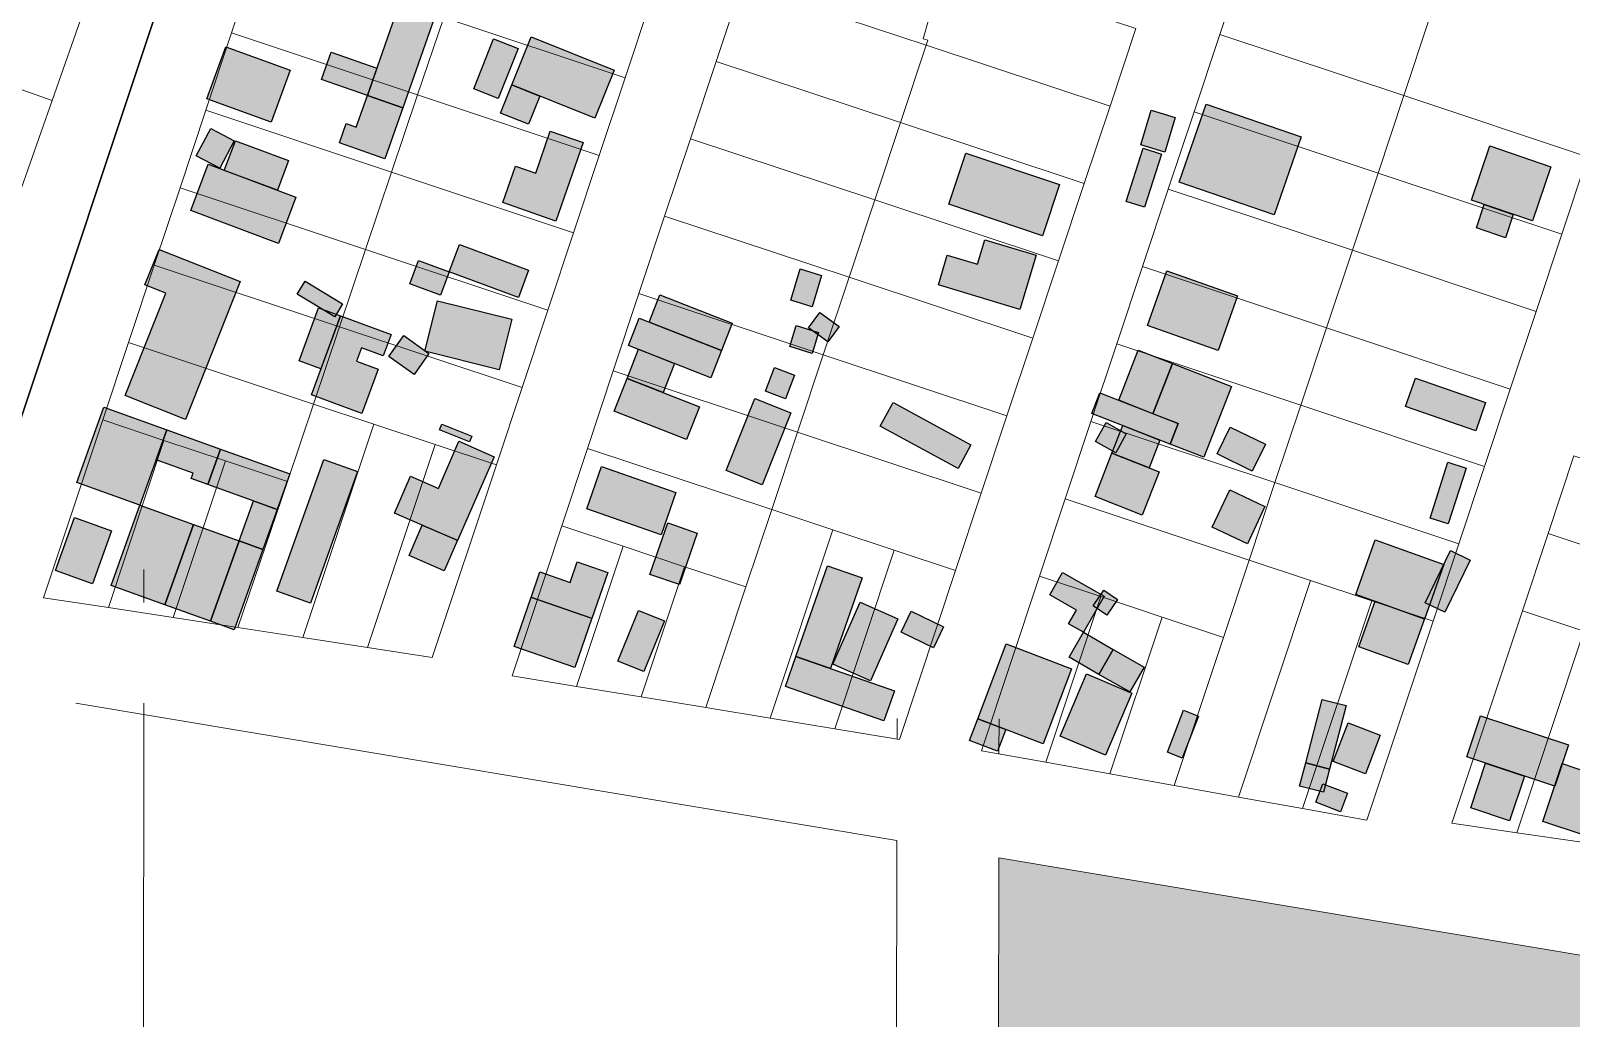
# Model space of a CAD drawing. Header units: millimetres. Extents: x -71 to 10084, y -63 to 6230.
# Drawn here: x 6231.6 to 6458.2, y 3308.1 to 3453.3 of the extents above; entities that cross this region are included whole.
import ezdxf

# ---------------------------------------------------------------- set-up
doc = ezdxf.new("R2010")
doc.units = ezdxf.units.MM
doc.layers.add('0 Límite subáreas', color=1, linetype='Continuous')
doc.layers.add('Edificaciones Pilar', color=50, linetype='Continuous')
for name, color, linetype, lineweight, true_color in [('00.PROPUESTAS EDIFICACION', 251, 'Continuous', 5, 0x575757), ('01. Manzanas Esc. Urbana', 254, 'Continuous', 5, 0xcccccc), ('01. Parcelas Esc. Urbana', 8, 'Continuous', 5, 0x808080), ('COTAS', 154, 'Continuous', 5, 0x004f9e)]:
    doc.layers.add(name, color=color, linetype=linetype, lineweight=lineweight, true_color=true_color)

msp = doc.modelspace()

# ---------------------------------------------------------------- hatches: boundary and pattern name
at = {"layer": 'COTAS', "linetype": 'Continuous', "true_color": 0xfecc66, "transparency": 33554472}
h = msp.add_hatch(color=31, dxfattribs=at)
h.dxf.hatch_style = 1
h.paths.add_polyline_path([(6440.25, 3320.57), (6374, 3331.67), (6373.9, 3256.61), (6438.69, 3251.5)])
at = {"layer": 'COTAS', "linetype": 'Continuous', "true_color": 0xf26722, "transparency": 33554472}
h = msp.add_hatch(color=30, dxfattribs=at)
h.dxf.hatch_style = 1
h.paths.add_polyline_path([(6547.88, 3242.87), (6573.21, 3298.29), (6440.25, 3320.57), (6438.69, 3251.5)])
at = {"layer": 'Edificaciones Pilar', "transparency": 33554559}
for points in [[(6291.56, 3456.92), (6286.32, 3441.97), (6281.12, 3443.79), (6286.36, 3458.74), (6291.56, 3456.92)], [(6266.98, 3439.88), (6257.52, 3443.31), (6260.29, 3450.94), (6269.76, 3447.51), (6266.98, 3439.88)], [(6300.37, 3443.37), (6296.79, 3444.79), (6299.69, 3452.14), (6303.28, 3450.72), (6300.37, 3443.37)], [(6314.56, 3440.46), (6302.35, 3445.37), (6305.19, 3452.44), (6317.4, 3447.53), (6314.56, 3440.46)], [(6281.12, 3443.79), (6274.37, 3446.16), (6275.78, 3450.18), (6282.53, 3447.81), (6281.12, 3443.79)], [(6304.8, 3439.57), (6300.69, 3441.22), (6302.35, 3445.37), (6306.47, 3443.71), (6304.8, 3439.57)], [(6283.69, 3434.5), (6277, 3436.85), (6277.99, 3439.68), (6279.49, 3439.15), (6281.12, 3443.79), (6286.32, 3441.97), (6283.69, 3434.5)], [(6414.5, 3426.24), (6400.55, 3431.06), (6404.51, 3442.52), (6418.46, 3437.7), (6414.5, 3426.24)], [(6398.4, 3435.48), (6394.89, 3436.53), (6396.42, 3441.64), (6399.93, 3440.59), (6398.4, 3435.48)], [(6259.4, 3433.09), (6255.94, 3434.92), (6258.07, 3438.97), (6261.54, 3437.14), (6259.4, 3433.09)], [(6308.85, 3425.32), (6301.04, 3428.04), (6302.92, 3433.43), (6305.88, 3432.4), (6308.02, 3438.56), (6312.87, 3436.87), (6308.85, 3425.32)], [(6267.89, 3429.87), (6260.07, 3432.79), (6261.7, 3437.15), (6269.52, 3434.23), (6267.89, 3429.87)], [(6380.42, 3423.18), (6366.63, 3427.8), (6369.15, 3435.31), (6382.94, 3430.69), (6380.42, 3423.18)], [(6397.91, 3435.19), (6395.42, 3427.36), (6392.74, 3428.21), (6395.24, 3436.05), (6397.91, 3435.19)], [(6452.5, 3425.35), (6443.51, 3428.4), (6446.22, 3436.38), (6455.21, 3433.32), (6452.5, 3425.35)], [(6255.16, 3426.87), (6257.71, 3433.68), (6270.61, 3428.85), (6268.07, 3422.04), (6255.16, 3426.87)], [(6448.52, 3422.88), (6444.25, 3424.33), (6445.41, 3427.76), (6449.68, 3426.3), (6448.52, 3422.88)], [(6303.33, 3414.09), (6293.15, 3417.85), (6294.65, 3421.89), (6304.82, 3418.12), (6303.33, 3414.09)], [(6377.1, 3412.34), (6365.11, 3415.94), (6366.42, 3420.3), (6370.84, 3418.98), (6371.93, 3422.58), (6379.49, 3420.31), (6377.1, 3412.34)], [(6254.37, 3396.16), (6245.51, 3399.68), (6251.49, 3414.73), (6248.41, 3415.96), (6250.47, 3421.16), (6262.41, 3416.42), (6254.37, 3396.16)], [(6291.88, 3414.41), (6287.36, 3416.09), (6288.63, 3419.53), (6293.15, 3417.85), (6291.88, 3414.41)], [(6346.54, 3412.73), (6343.39, 3413.67), (6344.76, 3418.28), (6347.91, 3417.34), (6346.54, 3412.73)], [(6406.26, 3406.28), (6395.85, 3409.96), (6398.7, 3418.02), (6409.1, 3414.34), (6406.26, 3406.28)], [(6276.34, 3411.26), (6270.81, 3414.59), (6271.95, 3416.48), (6277.48, 3413.16), (6276.34, 3411.26)], [(6274.29, 3403.59), (6271.07, 3404.79), (6273.95, 3412.57), (6277.17, 3411.38), (6274.29, 3403.59)], [(6300.49, 3403.45), (6289.59, 3406.19), (6291.45, 3413.61), (6302.35, 3410.88), (6300.49, 3403.45)], [(6333.21, 3406.28), (6322.55, 3410.46), (6324.13, 3414.48), (6334.78, 3410.3), (6333.21, 3406.28)], [(6280.31, 3397.04), (6272.88, 3399.79), (6277.17, 3411.38), (6284.6, 3408.63), (6283.44, 3405.51), (6280.24, 3406.69), (6279.51, 3404.71), (6282.71, 3403.53), (6280.31, 3397.04)], [(6319.54, 3407.03), (6321.11, 3411.03), (6333.21, 3406.28), (6331.64, 3402.29), (6319.54, 3407.03)], [(6348.86, 3407.55), (6346.03, 3409.61), (6347.68, 3411.88), (6350.51, 3409.82), (6348.86, 3407.55)], [(6287.99, 3402.77), (6284.27, 3405.4), (6286.46, 3408.48), (6290.17, 3405.85), (6287.99, 3402.77)], [(6346.55, 3405.87), (6343.26, 3406.87), (6344.2, 3409.96), (6347.49, 3408.96), (6346.55, 3405.87)], [(6324.64, 3400.1), (6319.31, 3402.19), (6320.98, 3406.47), (6326.32, 3404.37), (6324.64, 3400.1)], [(6396.67, 3396.99), (6391.63, 3398.97), (6394.52, 3406.34), (6399.56, 3404.37), (6396.67, 3396.99)], [(6342.63, 3399.18), (6339.68, 3400.31), (6341.02, 3403.81), (6343.97, 3402.68), (6342.63, 3399.18)], [(6408.23, 3400.97), (6404.16, 3390.58), (6399.19, 3392.53), (6400.37, 3395.54), (6396.67, 3396.99), (6399.56, 3404.37), (6408.23, 3400.97)], [(6328.08, 3393.21), (6317.42, 3397.39), (6319.31, 3402.19), (6329.96, 3398.01), (6328.08, 3393.21)], [(6444.15, 3394.45), (6433.83, 3398.04), (6435.29, 3402.23), (6445.61, 3398.64), (6444.15, 3394.45)], [(6339.2, 3386.55), (6333.9, 3388.64), (6338.09, 3399.22), (6343.39, 3397.12), (6339.2, 3386.55)], [(6399.19, 3392.53), (6387.68, 3397.03), (6388.86, 3400.05), (6400.37, 3395.54), (6399.19, 3392.53)], [(6247.64, 3383.53), (6238.39, 3386.85), (6242.37, 3397.94), (6251.61, 3394.62), (6247.64, 3383.53)], [(6368.01, 3388.95), (6356.56, 3395.15), (6358.44, 3398.63), (6369.89, 3392.43), (6368.01, 3388.95)], [(6259.53, 3391.78), (6257.66, 3386.57), (6255.19, 3387.45), (6255.48, 3388.25), (6250.03, 3390.2), (6251.61, 3394.62), (6259.53, 3391.78)], [(6296.15, 3392.87), (6291.73, 3394.62), (6292.07, 3395.46), (6296.48, 3393.71), (6296.15, 3392.87)], [(6391.2, 3391.25), (6388.24, 3392.92), (6389.8, 3395.68), (6392.75, 3394.01), (6391.2, 3391.25)], [(6396.1, 3389.03), (6390.64, 3391.17), (6392.24, 3395.25), (6397.7, 3393.11), (6396.1, 3389.03)], [(6411.28, 3388.55), (6406.12, 3391.07), (6408.04, 3395.03), (6413.21, 3392.51), (6411.28, 3388.55)], [(6294.36, 3378.34), (6285.11, 3382.38), (6287.48, 3387.79), (6291.57, 3386), (6294.59, 3392.93), (6299.75, 3390.67), (6294.36, 3378.34)], [(6267.86, 3382.91), (6257.66, 3386.57), (6259.53, 3391.78), (6269.73, 3388.13), (6267.86, 3382.91)], [(6279.67, 3388.48), (6272.73, 3369.11), (6267.78, 3370.88), (6274.72, 3390.25), (6279.67, 3388.48)], [(6395.09, 3382.07), (6388.15, 3384.8), (6390.64, 3391.17), (6397.59, 3388.45), (6395.09, 3382.07)], [(6442.75, 3388.98), (6440.12, 3380.77), (6437.43, 3381.64), (6440.07, 3389.84), (6442.75, 3388.98)], [(6324.33, 3379.16), (6313.39, 3382.98), (6315.58, 3389.23), (6326.51, 3385.4), (6324.33, 3379.16)], [(6410.56, 3377.86), (6405.4, 3380.31), (6408, 3385.77), (6413.15, 3383.32), (6410.56, 3377.86)], [(6251.33, 3368.87), (6243.41, 3371.71), (6247.64, 3383.53), (6255.56, 3380.69), (6251.33, 3368.87)], [(6265.76, 3377.04), (6262.28, 3378.29), (6264.38, 3384.16), (6267.86, 3382.91), (6265.76, 3377.04)], [(6240.69, 3371.99), (6235.25, 3373.93), (6238.02, 3381.71), (6243.47, 3379.77), (6240.69, 3371.99)], [(6258.05, 3366.47), (6251.33, 3368.87), (6255.56, 3380.69), (6262.28, 3378.29), (6258.05, 3366.47)], [(6292.44, 3373.89), (6287.27, 3376.11), (6289.2, 3380.6), (6294.36, 3378.39), (6292.44, 3373.89)], [(6327.03, 3371.86), (6322.69, 3373.35), (6325.31, 3380.93), (6329.65, 3379.44), (6327.03, 3371.86)], [(6261.53, 3365.22), (6258.05, 3366.47), (6262.28, 3378.29), (6265.76, 3377.04), (6261.53, 3365.22)], [(6436.6, 3366.78), (6426.51, 3370.4), (6429.38, 3378.42), (6439.47, 3374.8), (6436.6, 3366.78)], [(6439.61, 3367.79), (6436.72, 3369.19), (6440.42, 3376.85), (6443.31, 3375.46), (6439.61, 3367.79)], [(6314.14, 3366.86), (6305.19, 3369.97), (6306.5, 3373.71), (6310.93, 3372.17), (6311.98, 3375.21), (6316.5, 3373.64), (6314.14, 3366.86)], [(6353.9, 3372.83), (6349.25, 3359.52), (6344.15, 3361.3), (6348.81, 3374.61), (6353.9, 3372.83)], [(6389.48, 3370.16), (6386.44, 3364.85), (6384.27, 3366.09), (6385.41, 3368.08), (6381.48, 3370.34), (6383.38, 3373.65), (6389.48, 3370.16)], [(6311.64, 3359.68), (6302.7, 3362.74), (6305.19, 3369.98), (6314.12, 3366.92), (6311.64, 3359.68)], [(6355.11, 3357.72), (6349.58, 3360.17), (6353.62, 3369.26), (6359.15, 3366.81), (6355.11, 3357.72)], [(6389.88, 3367.35), (6387.87, 3368.73), (6389.47, 3371.04), (6391.47, 3369.66), (6389.88, 3367.35)], [(6434.22, 3360.11), (6426.97, 3362.7), (6429.37, 3369.4), (6436.61, 3366.81), (6434.22, 3360.11)], [(6324.83, 3366.5), (6321.79, 3359.05), (6317.97, 3360.61), (6321.02, 3368.06), (6324.83, 3366.5)], [(6364.38, 3362.57), (6359.62, 3364.87), (6361.11, 3367.94), (6365.87, 3365.64), (6364.38, 3362.57)], [(6388.73, 3358.65), (6384.33, 3361.17), (6386.44, 3364.85), (6390.84, 3362.32), (6388.73, 3358.65)], [(6370.89, 3352.1), (6375.07, 3363.12), (6384.7, 3359.46), (6380.52, 3348.45), (6370.89, 3352.1)], [(6357.1, 3351.8), (6342.6, 3356.86), (6344.15, 3361.3), (6358.65, 3356.24), (6357.1, 3351.8)], [(6393.26, 3356.06), (6388.73, 3358.65), (6390.84, 3362.32), (6395.36, 3359.73), (6393.26, 3356.06)], [(6389.7, 3346.74), (6383.02, 3349.58), (6386.91, 3358.74), (6393.59, 3355.9), (6389.7, 3346.74)], [(6403.38, 3352.5), (6400.98, 3346.34), (6398.79, 3347.19), (6401.18, 3353.36), (6403.38, 3352.5)], [(6422.63, 3344.72), (6419.14, 3345.63), (6421.58, 3354.97), (6425.07, 3354.05), (6422.63, 3344.72)], [(6373.79, 3347.33), (6369.68, 3348.9), (6370.89, 3352.11), (6375.01, 3350.54), (6373.79, 3347.33)], [(6427.93, 3344.03), (6423.19, 3345.85), (6425.37, 3351.53), (6430.11, 3349.71), (6427.93, 3344.03)], [(6455.77, 3342.2), (6442.83, 3346.51), (6444.85, 3352.57), (6457.78, 3348.26), (6455.77, 3342.2)], [(6421.74, 3341.3), (6418.25, 3342.21), (6419.14, 3345.63), (6422.63, 3344.72), (6421.74, 3341.3)], [(6449.14, 3337.12), (6443.43, 3339.02), (6445.61, 3345.59), (6451.33, 3343.68), (6449.14, 3337.12)], [(6460.08, 3335.01), (6454.04, 3337.02), (6456.87, 3345.52), (6462.91, 3343.5), (6460.08, 3335.01)], [(6424.24, 3338.45), (6420.62, 3339.84), (6421.66, 3342.55), (6425.29, 3341.15), (6424.24, 3338.45)]]:
    msp.add_hatch(color=256, dxfattribs=at).paths.add_polyline_path(points, flags=0)

# ---------------------------------------------------------------- linework, layer by layer
at = {"layer": '0 Límite subáreas', "linetype": 'Continuous'}
msp.add_lwpolyline([(6291.82, 3581.59), (6222.76, 3374.1), (6103.31, 2706.91), (5956.01, 2708.42), (5949.06, 2531.45), (5375.81, 2553.95), (5424.84, 3802.99), (6299.16, 3768.67)], close=True, dxfattribs=at)
msp.add_lwpolyline([(6103.31, 2706.91), (6222.76, 3374.1), (6291.82, 3581.59), (6299.16, 3768.67), (6999.84, 3741.17), (6953.26, 2554.58), (6652.54, 2569.9), (6103.31, 2706.91)], dxfattribs=at)
at = {"layer": '00.PROPUESTAS EDIFICACION', "linetype": 'Continuous'}
for p, q in [((6248.26, 3374.08), (6248.26, 3369.2)), ((6238.24, 3354.42), (6359, 3334.19)), ((6248.24, 3354.42), (6248.12, 3267.33)), ((6359.03, 3352.15), (6359.03, 3349.15)), ((6374.03, 3352.13), (6374.02, 3346.95)), ((6359, 3334.19), (6358.9, 3257.8)), ((6374, 3331.67), (6373.9, 3256.61)), ((6374, 3331.67), (6596.62, 3294.37))]:
    msp.add_line(p, q, dxfattribs=at)
at = {"layer": '01. Manzanas Esc. Urbana', "linetype": 'Continuous', "flags": 128}
for points in [[(6284.52, 3584.59), (6277.67, 3565.38), (6269.51, 3542.13), (6264.54, 3527.95), (6259.62, 3513.92), (6254.58, 3499.55), (6249.67, 3485.56), (6244.74, 3471.51), (6239.85, 3457.57), (6234.77, 3443.08), (6229.92, 3429.25)], [(6322.81, 3457.76), (6319.03, 3446.38), (6315.23, 3434.98), (6311.45, 3423.61), (6307.67, 3412.23), (6303.87, 3400.83), (6300.09, 3389.46), (6290.65, 3361.14), (6281.13, 3362.61), (6271.61, 3364.08), (6262.09, 3365.55), (6252.56, 3367.02), (6243.02, 3368.46), (6233.5, 3369.93), (6242.19, 3396.07), (6245.99, 3407.47), (6249.77, 3418.84), (6253.57, 3430.24), (6257.35, 3441.62), (6261.13, 3453), (6264.93, 3464.4)], [(6460.61, 3434.79), (6456.81, 3423.39), (6453.03, 3412.02), (6449.23, 3400.62), (6445.45, 3389.24), (6441.65, 3377.84), (6437.87, 3366.46), (6428.14, 3337.2), (6418.67, 3338.9), (6409.25, 3340.6), (6399.79, 3342.3), (6390.33, 3344), (6380.91, 3345.71), (6371.44, 3347.41), (6379.97, 3373.08), (6383.77, 3384.48), (6387.55, 3395.85), (6391.35, 3407.25), (6395.13, 3418.63), (6398.93, 3430.03), (6402.71, 3441.4), (6406.49, 3452.78), (6410.3, 3464.18)], [(6394.16, 3453.64), (6390.36, 3442.24), (6386.57, 3430.87), (6382.77, 3419.47), (6378.99, 3408.09), (6375.19, 3396.69), (6371.41, 3385.32), (6367.63, 3373.94), (6359.37, 3349.09), (6349.88, 3350.65), (6340.39, 3352.21), (6330.9, 3353.78), (6321.41, 3355.34), (6311.9, 3356.88), (6302.41, 3358.44), (6309.72, 3380.49), (6313.5, 3391.86), (6317.27, 3403.28), (6321.05, 3414.66), (6324.84, 3426.03), (6328.64, 3437.43), (6332.42, 3448.81), (6336.2, 3460.18)], [(6459.74, 3333.94), (6450.18, 3335.36), (6440.62, 3336.78), (6451.02, 3368.01), (6454.8, 3379.38), (6458.6, 3390.78)]]:
    msp.add_lwpolyline(points, dxfattribs=at)
at = {"layer": '01. Parcelas Esc. Urbana', "linetype": 'Continuous', "flags": 128}
for points in [[(6363.57, 3451.93), (6363.33, 3451.21), (6336.2, 3460.18), (6340, 3471.58), (6366.44, 3462.83), (6367.09, 3462.6), (6364.53, 3454.85), (6363.72, 3455.07), (6362.85, 3452.12), (6363.57, 3451.93)], [(6363.57, 3451.93), (6363.33, 3451.21), (6336.2, 3460.18), (6340, 3471.58), (6366.44, 3462.83), (6367.09, 3462.6), (6364.53, 3454.85), (6363.72, 3455.07), (6362.85, 3452.12), (6363.57, 3451.93)], [(6234.77, 3443.08), (6214.52, 3450.22), (6219.26, 3464.55), (6239.85, 3457.57), (6234.77, 3443.08)], [(6234.77, 3443.08), (6214.52, 3450.22), (6219.26, 3464.55), (6239.85, 3457.57), (6234.77, 3443.08)], [(6261.13, 3453), (6264.93, 3464.4), (6292.35, 3455.28), (6288.51, 3443.88), (6261.13, 3453)], [(6261.13, 3453), (6264.93, 3464.4), (6292.35, 3455.28), (6288.51, 3443.88), (6261.13, 3453)], [(6261.13, 3453), (6264.93, 3464.4), (6292.35, 3455.28), (6288.51, 3443.88), (6261.13, 3453)], [(6296.18, 3466.62), (6322.81, 3457.76), (6319.03, 3446.38), (6292.35, 3455.28), (6296.18, 3466.62)], [(6296.18, 3466.62), (6322.81, 3457.76), (6319.03, 3446.38), (6292.35, 3455.28), (6296.18, 3466.62)], [(6296.18, 3466.62), (6322.81, 3457.76), (6319.03, 3446.38), (6292.35, 3455.28), (6296.18, 3466.62)], [(6363.33, 3451.21), (6363.57, 3451.93), (6362.85, 3452.12), (6363.72, 3455.07), (6364.53, 3454.85), (6367.09, 3462.6), (6394.16, 3453.64), (6390.36, 3442.24), (6363.33, 3451.21)], [(6363.33, 3451.21), (6363.57, 3451.93), (6362.85, 3452.12), (6363.72, 3455.07), (6364.53, 3454.85), (6367.09, 3462.6), (6394.16, 3453.64), (6390.36, 3442.24), (6363.33, 3451.21)], [(6410.3, 3464.18), (6437.37, 3455.18), (6433.57, 3443.78), (6406.49, 3452.78), (6410.3, 3464.18)], [(6410.3, 3464.18), (6437.37, 3455.18), (6433.57, 3443.78), (6406.49, 3452.78), (6410.3, 3464.18)], [(6410.3, 3464.18), (6437.37, 3455.18), (6433.57, 3443.78), (6406.49, 3452.78), (6410.3, 3464.18)], [(6332.42, 3448.81), (6336.2, 3460.18), (6363.33, 3451.21), (6359.55, 3439.83), (6332.42, 3448.81)], [(6332.42, 3448.81), (6336.2, 3460.18), (6363.33, 3451.21), (6359.55, 3439.83), (6332.42, 3448.81)], [(6288.51, 3443.88), (6292.35, 3455.28), (6319.03, 3446.38), (6315.23, 3434.98), (6288.51, 3443.88)], [(6288.51, 3443.88), (6292.35, 3455.28), (6319.03, 3446.38), (6315.23, 3434.98), (6288.51, 3443.88)], [(6288.51, 3443.88), (6292.35, 3455.28), (6319.03, 3446.38), (6315.23, 3434.98), (6288.51, 3443.88)], [(6261.13, 3453), (6288.51, 3443.88), (6284.68, 3432.54), (6257.35, 3441.62), (6261.13, 3453)], [(6261.13, 3453), (6288.51, 3443.88), (6284.68, 3432.54), (6257.35, 3441.62), (6261.13, 3453)], [(6261.13, 3453), (6288.51, 3443.88), (6284.68, 3432.54), (6257.35, 3441.62), (6261.13, 3453)], [(6363.33, 3451.21), (6390.36, 3442.24), (6386.57, 3430.87), (6359.55, 3439.83), (6363.33, 3451.21)], [(6363.33, 3451.21), (6390.36, 3442.24), (6386.57, 3430.87), (6359.55, 3439.83), (6363.33, 3451.21)], [(6402.71, 3441.4), (6406.49, 3452.78), (6433.57, 3443.78), (6429.79, 3432.4), (6402.71, 3441.4)], [(6402.71, 3441.4), (6406.49, 3452.78), (6433.57, 3443.78), (6429.79, 3432.4), (6402.71, 3441.4)], [(6402.71, 3441.4), (6406.49, 3452.78), (6433.57, 3443.78), (6429.79, 3432.4), (6402.71, 3441.4)], [(6229.92, 3429.25), (6209.92, 3436.31), (6214.52, 3450.22), (6234.77, 3443.08), (6229.92, 3429.25)], [(6229.92, 3429.25), (6209.92, 3436.31), (6214.52, 3450.22), (6234.77, 3443.08), (6229.92, 3429.25)], [(6332.42, 3448.81), (6359.55, 3439.83), (6355.75, 3428.43), (6328.64, 3437.43), (6332.42, 3448.81)], [(6332.42, 3448.81), (6359.55, 3439.83), (6355.75, 3428.43), (6328.64, 3437.43), (6332.42, 3448.81)], [(6284.68, 3432.54), (6288.51, 3443.88), (6315.23, 3434.98), (6311.45, 3423.61), (6284.68, 3432.54)], [(6284.68, 3432.54), (6288.51, 3443.88), (6315.23, 3434.98), (6311.45, 3423.61), (6284.68, 3432.54)], [(6284.68, 3432.54), (6288.51, 3443.88), (6315.23, 3434.98), (6311.45, 3423.61), (6284.68, 3432.54)], [(6429.79, 3432.4), (6433.57, 3443.78), (6460.61, 3434.79), (6456.81, 3423.39), (6429.79, 3432.4)], [(6429.79, 3432.4), (6433.57, 3443.78), (6460.61, 3434.79), (6456.81, 3423.39), (6429.79, 3432.4)], [(6429.79, 3432.4), (6433.57, 3443.78), (6460.61, 3434.79), (6456.81, 3423.39), (6429.79, 3432.4)], [(6253.57, 3430.24), (6257.35, 3441.62), (6284.68, 3432.54), (6280.85, 3421.16), (6253.57, 3430.24)], [(6253.57, 3430.24), (6257.35, 3441.62), (6284.68, 3432.54), (6280.85, 3421.16), (6253.57, 3430.24)], [(6253.57, 3430.24), (6257.35, 3441.62), (6284.68, 3432.54), (6280.85, 3421.16), (6253.57, 3430.24)], [(6355.75, 3428.43), (6359.55, 3439.83), (6386.57, 3430.87), (6382.77, 3419.47), (6355.75, 3428.43)], [(6355.75, 3428.43), (6359.55, 3439.83), (6386.57, 3430.87), (6382.77, 3419.47), (6355.75, 3428.43)], [(6402.71, 3441.4), (6429.79, 3432.4), (6426, 3421.03), (6398.93, 3430.03), (6402.71, 3441.4)], [(6402.71, 3441.4), (6429.79, 3432.4), (6426, 3421.03), (6398.93, 3430.03), (6402.71, 3441.4)], [(6402.71, 3441.4), (6429.79, 3432.4), (6426, 3421.03), (6398.93, 3430.03), (6402.71, 3441.4)], [(6324.84, 3426.03), (6328.64, 3437.43), (6355.75, 3428.43), (6351.97, 3417.06), (6324.84, 3426.03)], [(6324.84, 3426.03), (6328.64, 3437.43), (6355.75, 3428.43), (6351.97, 3417.06), (6324.84, 3426.03)], [(6284.68, 3432.54), (6311.45, 3423.61), (6307.67, 3412.23), (6280.85, 3421.16), (6284.68, 3432.54)], [(6284.68, 3432.54), (6311.45, 3423.61), (6307.67, 3412.23), (6280.85, 3421.16), (6284.68, 3432.54)], [(6284.68, 3432.54), (6311.45, 3423.61), (6307.67, 3412.23), (6280.85, 3421.16), (6284.68, 3432.54)], [(6426, 3421.03), (6429.79, 3432.4), (6456.81, 3423.39), (6453.03, 3412.02), (6426, 3421.03)], [(6426, 3421.03), (6429.79, 3432.4), (6456.81, 3423.39), (6453.03, 3412.02), (6426, 3421.03)], [(6426, 3421.03), (6429.79, 3432.4), (6456.81, 3423.39), (6453.03, 3412.02), (6426, 3421.03)], [(6249.77, 3418.84), (6253.57, 3430.24), (6280.85, 3421.16), (6277.01, 3409.75), (6249.77, 3418.84)], [(6249.77, 3418.84), (6253.57, 3430.24), (6280.85, 3421.16), (6277.01, 3409.75), (6249.77, 3418.84)], [(6249.77, 3418.84), (6253.57, 3430.24), (6280.85, 3421.16), (6277.01, 3409.75), (6249.77, 3418.84)], [(6355.75, 3428.43), (6382.77, 3419.47), (6378.99, 3408.09), (6351.97, 3417.06), (6355.75, 3428.43)], [(6355.75, 3428.43), (6382.77, 3419.47), (6378.99, 3408.09), (6351.97, 3417.06), (6355.75, 3428.43)], [(6395.13, 3418.63), (6398.93, 3430.03), (6426, 3421.03), (6422.2, 3409.63), (6395.13, 3418.63)], [(6395.13, 3418.63), (6398.93, 3430.03), (6426, 3421.03), (6422.2, 3409.63), (6395.13, 3418.63)], [(6395.13, 3418.63), (6398.93, 3430.03), (6426, 3421.03), (6422.2, 3409.63), (6395.13, 3418.63)], [(6321.05, 3414.66), (6324.84, 3426.03), (6351.97, 3417.06), (6348.17, 3405.66), (6321.05, 3414.66)], [(6321.05, 3414.66), (6324.84, 3426.03), (6351.97, 3417.06), (6348.17, 3405.66), (6321.05, 3414.66)], [(6277.01, 3409.75), (6280.85, 3421.16), (6307.67, 3412.23), (6303.87, 3400.83), (6277.01, 3409.75)], [(6277.01, 3409.75), (6280.85, 3421.16), (6307.67, 3412.23), (6303.87, 3400.83), (6277.01, 3409.75)], [(6277.01, 3409.75), (6280.85, 3421.16), (6307.67, 3412.23), (6303.87, 3400.83), (6277.01, 3409.75)], [(6426, 3421.03), (6453.03, 3412.02), (6449.23, 3400.62), (6422.2, 3409.63), (6426, 3421.03)], [(6426, 3421.03), (6453.03, 3412.02), (6449.23, 3400.62), (6422.2, 3409.63), (6426, 3421.03)], [(6426, 3421.03), (6453.03, 3412.02), (6449.23, 3400.62), (6422.2, 3409.63), (6426, 3421.03)], [(6249.77, 3418.84), (6277.01, 3409.75), (6273.18, 3398.41), (6245.99, 3407.47), (6249.77, 3418.84)], [(6249.77, 3418.84), (6277.01, 3409.75), (6273.18, 3398.41), (6245.99, 3407.47), (6249.77, 3418.84)], [(6249.77, 3418.84), (6277.01, 3409.75), (6273.18, 3398.41), (6245.99, 3407.47), (6249.77, 3418.84)], [(6348.17, 3405.66), (6351.97, 3417.06), (6378.99, 3408.09), (6375.19, 3396.69), (6348.17, 3405.66)], [(6348.17, 3405.66), (6351.97, 3417.06), (6378.99, 3408.09), (6375.19, 3396.69), (6348.17, 3405.66)], [(6391.35, 3407.25), (6395.13, 3418.63), (6422.2, 3409.63), (6418.42, 3398.25), (6391.35, 3407.25)], [(6391.35, 3407.25), (6395.13, 3418.63), (6422.2, 3409.63), (6418.42, 3398.25), (6391.35, 3407.25)], [(6391.35, 3407.25), (6395.13, 3418.63), (6422.2, 3409.63), (6418.42, 3398.25), (6391.35, 3407.25)], [(6321.05, 3414.66), (6348.17, 3405.66), (6344.39, 3394.28), (6317.27, 3403.28), (6321.05, 3414.66)], [(6321.05, 3414.66), (6348.17, 3405.66), (6344.39, 3394.28), (6317.27, 3403.28), (6321.05, 3414.66)], [(6273.18, 3398.41), (6277.01, 3409.75), (6303.87, 3400.83), (6300.09, 3389.46), (6291.07, 3392.47), (6282.05, 3395.47), (6273.18, 3398.41)], [(6273.18, 3398.41), (6277.01, 3409.75), (6303.87, 3400.83), (6300.09, 3389.46), (6291.07, 3392.47), (6282.05, 3395.47), (6273.18, 3398.41)], [(6273.18, 3398.41), (6277.01, 3409.75), (6303.87, 3400.83), (6300.09, 3389.46), (6291.07, 3392.47), (6282.05, 3395.47), (6273.18, 3398.41)], [(6418.42, 3398.25), (6422.2, 3409.63), (6449.23, 3400.62), (6445.45, 3389.24), (6418.42, 3398.25)], [(6418.42, 3398.25), (6422.2, 3409.63), (6449.23, 3400.62), (6445.45, 3389.24), (6418.42, 3398.25)], [(6418.42, 3398.25), (6422.2, 3409.63), (6449.23, 3400.62), (6445.45, 3389.24), (6418.42, 3398.25)], [(6273.18, 3398.41), (6269.35, 3387.03), (6260.24, 3390.07), (6251.2, 3393.06), (6242.19, 3396.07), (6245.99, 3407.47), (6273.18, 3398.41)], [(6273.18, 3398.41), (6269.35, 3387.03), (6260.24, 3390.07), (6251.2, 3393.06), (6242.19, 3396.07), (6245.99, 3407.47), (6273.18, 3398.41)], [(6273.18, 3398.41), (6269.35, 3387.03), (6260.24, 3390.07), (6251.2, 3393.06), (6242.19, 3396.07), (6245.99, 3407.47), (6273.18, 3398.41)], [(6344.39, 3394.28), (6348.17, 3405.66), (6375.19, 3396.69), (6371.41, 3385.32), (6344.39, 3394.28)], [(6344.39, 3394.28), (6348.17, 3405.66), (6375.19, 3396.69), (6371.41, 3385.32), (6344.39, 3394.28)], [(6391.35, 3407.25), (6418.42, 3398.25), (6414.62, 3386.85), (6387.55, 3395.85), (6391.35, 3407.25)], [(6391.35, 3407.25), (6418.42, 3398.25), (6414.62, 3386.85), (6387.55, 3395.85), (6391.35, 3407.25)], [(6391.35, 3407.25), (6418.42, 3398.25), (6414.62, 3386.85), (6387.55, 3395.85), (6391.35, 3407.25)], [(6313.5, 3391.86), (6317.27, 3403.28), (6344.39, 3394.28), (6340.59, 3382.88), (6313.5, 3391.86)], [(6313.5, 3391.86), (6317.27, 3403.28), (6344.39, 3394.28), (6340.59, 3382.88), (6313.5, 3391.86)], [(6269.35, 3387.03), (6273.18, 3398.41), (6282.05, 3395.47), (6271.61, 3364.08), (6262.09, 3365.55), (6269.35, 3387.03)], [(6269.35, 3387.03), (6273.18, 3398.41), (6282.05, 3395.47), (6271.61, 3364.08), (6262.09, 3365.55), (6269.35, 3387.03)], [(6269.35, 3387.03), (6273.18, 3398.41), (6282.05, 3395.47), (6271.61, 3364.08), (6262.09, 3365.55), (6269.35, 3387.03)], [(6414.62, 3386.85), (6418.42, 3398.25), (6445.45, 3389.24), (6441.65, 3377.84), (6414.62, 3386.85)], [(6414.62, 3386.85), (6418.42, 3398.25), (6445.45, 3389.24), (6441.65, 3377.84), (6414.62, 3386.85)], [(6414.62, 3386.85), (6418.42, 3398.25), (6445.45, 3389.24), (6441.65, 3377.84), (6414.62, 3386.85)], [(6233.5, 3369.93), (6242.19, 3396.07), (6251.2, 3393.06), (6243.02, 3368.46), (6233.5, 3369.93)], [(6233.5, 3369.93), (6242.19, 3396.07), (6251.2, 3393.06), (6243.02, 3368.46), (6233.5, 3369.93)], [(6233.5, 3369.93), (6242.19, 3396.07), (6251.2, 3393.06), (6243.02, 3368.46), (6233.5, 3369.93)], [(6271.61, 3364.08), (6282.05, 3395.47), (6291.07, 3392.47), (6281.13, 3362.61), (6271.61, 3364.08)], [(6271.61, 3364.08), (6282.05, 3395.47), (6291.07, 3392.47), (6281.13, 3362.61), (6271.61, 3364.08)], [(6271.61, 3364.08), (6282.05, 3395.47), (6291.07, 3392.47), (6281.13, 3362.61), (6271.61, 3364.08)], [(6344.39, 3394.28), (6371.41, 3385.32), (6367.63, 3373.94), (6358.62, 3376.91), (6349.6, 3379.92), (6340.59, 3382.88), (6344.39, 3394.28)], [(6344.39, 3394.28), (6371.41, 3385.32), (6367.63, 3373.94), (6358.62, 3376.91), (6349.6, 3379.92), (6340.59, 3382.88), (6344.39, 3394.28)], [(6383.77, 3384.48), (6387.55, 3395.85), (6414.62, 3386.85), (6410.82, 3375.45), (6383.77, 3384.48)], [(6383.77, 3384.48), (6387.55, 3395.85), (6414.62, 3386.85), (6410.82, 3375.45), (6383.77, 3384.48)], [(6383.77, 3384.48), (6387.55, 3395.85), (6414.62, 3386.85), (6410.82, 3375.45), (6383.77, 3384.48)], [(6251.2, 3393.06), (6260.24, 3390.07), (6252.56, 3367.02), (6243.02, 3368.46), (6251.2, 3393.06)], [(6251.2, 3393.06), (6260.24, 3390.07), (6252.56, 3367.02), (6243.02, 3368.46), (6251.2, 3393.06)], [(6251.2, 3393.06), (6260.24, 3390.07), (6252.56, 3367.02), (6243.02, 3368.46), (6251.2, 3393.06)], [(6281.13, 3362.61), (6291.07, 3392.47), (6300.09, 3389.46), (6290.65, 3361.14), (6281.13, 3362.61)], [(6281.13, 3362.61), (6291.07, 3392.47), (6300.09, 3389.46), (6290.65, 3361.14), (6281.13, 3362.61)], [(6281.13, 3362.61), (6291.07, 3392.47), (6300.09, 3389.46), (6290.65, 3361.14), (6281.13, 3362.61)], [(6260.24, 3390.07), (6269.35, 3387.03), (6262.09, 3365.55), (6252.56, 3367.02), (6260.24, 3390.07)], [(6260.24, 3390.07), (6269.35, 3387.03), (6262.09, 3365.55), (6252.56, 3367.02), (6260.24, 3390.07)], [(6260.24, 3390.07), (6269.35, 3387.03), (6262.09, 3365.55), (6252.56, 3367.02), (6260.24, 3390.07)], [(6309.72, 3380.49), (6313.5, 3391.86), (6340.59, 3382.88), (6336.81, 3371.51), (6327.77, 3374.49), (6318.75, 3377.5), (6309.72, 3380.49)], [(6309.72, 3380.49), (6313.5, 3391.86), (6340.59, 3382.88), (6336.81, 3371.51), (6327.77, 3374.49), (6318.75, 3377.5), (6309.72, 3380.49)], [(6458.6, 3390.78), (6485.67, 3381.78), (6481.85, 3370.4), (6481.32, 3368.83), (6476.67, 3370.41), (6477.2, 3371.93), (6454.8, 3379.38), (6458.6, 3390.78)], [(6458.6, 3390.78), (6485.67, 3381.78), (6481.85, 3370.4), (6481.32, 3368.83), (6476.67, 3370.41), (6477.2, 3371.93), (6454.8, 3379.38), (6458.6, 3390.78)], [(6458.6, 3390.78), (6485.67, 3381.78), (6481.85, 3370.4), (6481.32, 3368.83), (6476.67, 3370.41), (6477.2, 3371.93), (6454.8, 3379.38), (6458.6, 3390.78)], [(6414.62, 3386.85), (6441.65, 3377.84), (6437.87, 3366.46), (6428.85, 3369.47), (6419.86, 3372.47), (6410.82, 3375.45), (6414.62, 3386.85)], [(6414.62, 3386.85), (6441.65, 3377.84), (6437.87, 3366.46), (6428.85, 3369.47), (6419.86, 3372.47), (6410.82, 3375.45), (6414.62, 3386.85)], [(6414.62, 3386.85), (6441.65, 3377.84), (6437.87, 3366.46), (6428.85, 3369.47), (6419.86, 3372.47), (6410.82, 3375.45), (6414.62, 3386.85)], [(6336.81, 3371.51), (6340.59, 3382.88), (6349.6, 3379.92), (6340.39, 3352.21), (6330.9, 3353.78), (6336.81, 3371.51)], [(6336.81, 3371.51), (6340.59, 3382.88), (6349.6, 3379.92), (6340.39, 3352.21), (6330.9, 3353.78), (6336.81, 3371.51)], [(6379.97, 3373.08), (6383.77, 3384.48), (6410.82, 3375.45), (6407.04, 3364.07), (6398.02, 3367.08), (6389.01, 3370.09), (6379.97, 3373.08)], [(6379.97, 3373.08), (6383.77, 3384.48), (6410.82, 3375.45), (6407.04, 3364.07), (6398.02, 3367.08), (6389.01, 3370.09), (6379.97, 3373.08)], [(6379.97, 3373.08), (6383.77, 3384.48), (6410.82, 3375.45), (6407.04, 3364.07), (6398.02, 3367.08), (6389.01, 3370.09), (6379.97, 3373.08)], [(6309.72, 3380.49), (6318.75, 3377.5), (6311.9, 3356.88), (6302.41, 3358.44), (6309.72, 3380.49)], [(6309.72, 3380.49), (6318.75, 3377.5), (6311.9, 3356.88), (6302.41, 3358.44), (6309.72, 3380.49)], [(6349.6, 3379.92), (6358.62, 3376.91), (6349.88, 3350.65), (6340.39, 3352.21), (6349.6, 3379.92)], [(6349.6, 3379.92), (6358.62, 3376.91), (6349.88, 3350.65), (6340.39, 3352.21), (6349.6, 3379.92)], [(6451.02, 3368.01), (6454.8, 3379.38), (6477.2, 3371.93), (6476.67, 3370.41), (6481.32, 3368.83), (6478.07, 3359.02), (6469.07, 3362.02), (6460.04, 3365), (6451.02, 3368.01)], [(6451.02, 3368.01), (6454.8, 3379.38), (6477.2, 3371.93), (6476.67, 3370.41), (6481.32, 3368.83), (6478.07, 3359.02), (6469.07, 3362.02), (6460.04, 3365), (6451.02, 3368.01)], [(6451.02, 3368.01), (6454.8, 3379.38), (6477.2, 3371.93), (6476.67, 3370.41), (6481.32, 3368.83), (6478.07, 3359.02), (6469.07, 3362.02), (6460.04, 3365), (6451.02, 3368.01)], [(6318.75, 3377.5), (6327.77, 3374.49), (6321.41, 3355.34), (6311.9, 3356.88), (6318.75, 3377.5)], [(6318.75, 3377.5), (6327.77, 3374.49), (6321.41, 3355.34), (6311.9, 3356.88), (6318.75, 3377.5)], [(6349.88, 3350.65), (6358.62, 3376.91), (6367.63, 3373.94), (6359.37, 3349.09), (6349.88, 3350.65)], [(6349.88, 3350.65), (6358.62, 3376.91), (6367.63, 3373.94), (6359.37, 3349.09), (6349.88, 3350.65)], [(6327.77, 3374.49), (6336.81, 3371.51), (6330.9, 3353.78), (6321.41, 3355.34), (6327.77, 3374.49)], [(6327.77, 3374.49), (6336.81, 3371.51), (6330.9, 3353.78), (6321.41, 3355.34), (6327.77, 3374.49)], [(6407.04, 3364.07), (6410.82, 3375.45), (6419.86, 3372.47), (6409.25, 3340.6), (6399.79, 3342.3), (6407.04, 3364.07)], [(6407.04, 3364.07), (6410.82, 3375.45), (6419.86, 3372.47), (6409.25, 3340.6), (6399.79, 3342.3), (6407.04, 3364.07)], [(6407.04, 3364.07), (6410.82, 3375.45), (6419.86, 3372.47), (6409.25, 3340.6), (6399.79, 3342.3), (6407.04, 3364.07)], [(6371.44, 3347.41), (6379.97, 3373.08), (6389.01, 3370.09), (6380.91, 3345.71), (6371.44, 3347.41)], [(6371.44, 3347.41), (6379.97, 3373.08), (6389.01, 3370.09), (6380.91, 3345.71), (6371.44, 3347.41)], [(6371.44, 3347.41), (6379.97, 3373.08), (6389.01, 3370.09), (6380.91, 3345.71), (6371.44, 3347.41)], [(6409.25, 3340.6), (6419.86, 3372.47), (6428.85, 3369.47), (6418.67, 3338.9), (6409.25, 3340.6)], [(6409.25, 3340.6), (6419.86, 3372.47), (6428.85, 3369.47), (6418.67, 3338.9), (6409.25, 3340.6)], [(6409.25, 3340.6), (6419.86, 3372.47), (6428.85, 3369.47), (6418.67, 3338.9), (6409.25, 3340.6)], [(6389.01, 3370.09), (6398.02, 3367.08), (6390.33, 3344), (6380.91, 3345.71), (6389.01, 3370.09)], [(6389.01, 3370.09), (6398.02, 3367.08), (6390.33, 3344), (6380.91, 3345.71), (6389.01, 3370.09)], [(6389.01, 3370.09), (6398.02, 3367.08), (6390.33, 3344), (6380.91, 3345.71), (6389.01, 3370.09)], [(6418.67, 3338.9), (6428.85, 3369.47), (6437.87, 3366.46), (6428.14, 3337.2), (6418.67, 3338.9)], [(6418.67, 3338.9), (6428.85, 3369.47), (6437.87, 3366.46), (6428.14, 3337.2), (6418.67, 3338.9)], [(6418.67, 3338.9), (6428.85, 3369.47), (6437.87, 3366.46), (6428.14, 3337.2), (6418.67, 3338.9)], [(6398.02, 3367.08), (6407.04, 3364.07), (6399.79, 3342.3), (6390.33, 3344), (6398.02, 3367.08)], [(6398.02, 3367.08), (6407.04, 3364.07), (6399.79, 3342.3), (6390.33, 3344), (6398.02, 3367.08)], [(6398.02, 3367.08), (6407.04, 3364.07), (6399.79, 3342.3), (6390.33, 3344), (6398.02, 3367.08)], [(6451.02, 3368.01), (6460.04, 3365), (6450.18, 3335.36), (6440.62, 3336.78), (6451.02, 3368.01)], [(6451.02, 3368.01), (6460.04, 3365), (6450.18, 3335.36), (6440.62, 3336.78), (6451.02, 3368.01)], [(6451.02, 3368.01), (6460.04, 3365), (6450.18, 3335.36), (6440.62, 3336.78), (6451.02, 3368.01)], [(6450.18, 3335.36), (6460.04, 3365), (6469.07, 3362.02), (6459.74, 3333.94), (6450.18, 3335.36)], [(6450.18, 3335.36), (6460.04, 3365), (6469.07, 3362.02), (6459.74, 3333.94), (6450.18, 3335.36)], [(6450.18, 3335.36), (6460.04, 3365), (6469.07, 3362.02), (6459.74, 3333.94), (6450.18, 3335.36)]]:
    msp.add_lwpolyline(points, close=True, dxfattribs=at)
at = {"layer": 'Edificaciones Pilar', "linetype": 'Continuous', "flags": 128}
for points in [[(6291.56, 3456.92), (6286.32, 3441.97), (6281.12, 3443.79), (6286.36, 3458.74), (6291.56, 3456.92)], [(6266.98, 3439.88), (6257.52, 3443.31), (6260.29, 3450.94), (6269.76, 3447.51), (6266.98, 3439.88)], [(6300.37, 3443.37), (6296.79, 3444.79), (6299.69, 3452.14), (6303.28, 3450.72), (6300.37, 3443.37)], [(6314.56, 3440.46), (6302.35, 3445.37), (6305.19, 3452.44), (6317.4, 3447.53), (6314.56, 3440.46)], [(6281.12, 3443.79), (6274.37, 3446.16), (6275.78, 3450.18), (6282.53, 3447.81), (6281.12, 3443.79)], [(6304.8, 3439.57), (6300.69, 3441.22), (6302.35, 3445.37), (6306.47, 3443.71), (6304.8, 3439.57)], [(6283.69, 3434.5), (6277, 3436.85), (6277.99, 3439.68), (6279.49, 3439.15), (6281.12, 3443.79), (6286.32, 3441.97), (6283.69, 3434.5)], [(6414.5, 3426.24), (6400.55, 3431.06), (6404.51, 3442.52), (6418.46, 3437.7), (6414.5, 3426.24)], [(6398.4, 3435.48), (6394.89, 3436.53), (6396.42, 3441.64), (6399.93, 3440.59), (6398.4, 3435.48)], [(6259.4, 3433.09), (6255.94, 3434.92), (6258.07, 3438.97), (6261.54, 3437.14), (6259.4, 3433.09)], [(6308.85, 3425.32), (6301.04, 3428.04), (6302.92, 3433.43), (6305.88, 3432.4), (6308.02, 3438.56), (6312.87, 3436.87), (6308.85, 3425.32)], [(6267.89, 3429.87), (6260.07, 3432.79), (6261.7, 3437.15), (6269.52, 3434.23), (6267.89, 3429.87)], [(6380.42, 3423.18), (6366.63, 3427.8), (6369.15, 3435.31), (6382.94, 3430.69), (6380.42, 3423.18)], [(6397.91, 3435.19), (6395.42, 3427.36), (6392.74, 3428.21), (6395.24, 3436.05), (6397.91, 3435.19)], [(6452.5, 3425.35), (6443.51, 3428.4), (6446.22, 3436.38), (6455.21, 3433.32), (6452.5, 3425.35)], [(6255.16, 3426.87), (6257.71, 3433.68), (6270.61, 3428.85), (6268.07, 3422.04), (6255.16, 3426.87)], [(6448.52, 3422.88), (6444.25, 3424.33), (6445.41, 3427.76), (6449.68, 3426.3), (6448.52, 3422.88)], [(6303.33, 3414.09), (6293.15, 3417.85), (6294.65, 3421.89), (6304.82, 3418.12), (6303.33, 3414.09)], [(6377.1, 3412.34), (6365.11, 3415.94), (6366.42, 3420.3), (6370.84, 3418.98), (6371.93, 3422.58), (6379.49, 3420.31), (6377.1, 3412.34)], [(6254.37, 3396.16), (6245.51, 3399.68), (6251.49, 3414.73), (6248.41, 3415.96), (6250.47, 3421.16), (6262.41, 3416.42), (6254.37, 3396.16)], [(6291.88, 3414.41), (6287.36, 3416.09), (6288.63, 3419.53), (6293.15, 3417.85), (6291.88, 3414.41)], [(6346.54, 3412.73), (6343.39, 3413.67), (6344.76, 3418.28), (6347.91, 3417.34), (6346.54, 3412.73)], [(6406.26, 3406.28), (6395.85, 3409.96), (6398.7, 3418.02), (6409.1, 3414.34), (6406.26, 3406.28)], [(6276.34, 3411.26), (6270.81, 3414.59), (6271.95, 3416.48), (6277.48, 3413.16), (6276.34, 3411.26)], [(6274.29, 3403.59), (6271.07, 3404.79), (6273.95, 3412.57), (6277.17, 3411.38), (6274.29, 3403.59)], [(6300.49, 3403.45), (6289.59, 3406.19), (6291.45, 3413.61), (6302.35, 3410.88), (6300.49, 3403.45)], [(6333.21, 3406.28), (6322.55, 3410.46), (6324.13, 3414.48), (6334.78, 3410.3), (6333.21, 3406.28)], [(6280.31, 3397.04), (6272.88, 3399.79), (6277.17, 3411.38), (6284.6, 3408.63), (6283.44, 3405.51), (6280.24, 3406.69), (6279.51, 3404.71), (6282.71, 3403.53), (6280.31, 3397.04)], [(6319.54, 3407.03), (6321.11, 3411.03), (6333.21, 3406.28), (6331.64, 3402.29), (6319.54, 3407.03)], [(6348.86, 3407.55), (6346.03, 3409.61), (6347.68, 3411.88), (6350.51, 3409.82), (6348.86, 3407.55)], [(6287.99, 3402.77), (6284.27, 3405.4), (6286.46, 3408.48), (6290.17, 3405.85), (6287.99, 3402.77)], [(6346.55, 3405.87), (6343.26, 3406.87), (6344.2, 3409.96), (6347.49, 3408.96), (6346.55, 3405.87)], [(6324.64, 3400.1), (6319.31, 3402.19), (6320.98, 3406.47), (6326.32, 3404.37), (6324.64, 3400.1)], [(6396.67, 3396.99), (6391.63, 3398.97), (6394.52, 3406.34), (6399.56, 3404.37), (6396.67, 3396.99)], [(6342.63, 3399.18), (6339.68, 3400.31), (6341.02, 3403.81), (6343.97, 3402.68), (6342.63, 3399.18)], [(6408.23, 3400.97), (6404.16, 3390.58), (6399.19, 3392.53), (6400.37, 3395.54), (6396.67, 3396.99), (6399.56, 3404.37), (6408.23, 3400.97)], [(6328.08, 3393.21), (6317.42, 3397.39), (6319.31, 3402.19), (6329.96, 3398.01), (6328.08, 3393.21)], [(6444.15, 3394.45), (6433.83, 3398.04), (6435.29, 3402.23), (6445.61, 3398.64), (6444.15, 3394.45)], [(6339.2, 3386.55), (6333.9, 3388.64), (6338.09, 3399.22), (6343.39, 3397.12), (6339.2, 3386.55)], [(6399.19, 3392.53), (6387.68, 3397.03), (6388.86, 3400.05), (6400.37, 3395.54), (6399.19, 3392.53)], [(6247.64, 3383.53), (6238.39, 3386.85), (6242.37, 3397.94), (6251.61, 3394.62), (6247.64, 3383.53)], [(6368.01, 3388.95), (6356.56, 3395.15), (6358.44, 3398.63), (6369.89, 3392.43), (6368.01, 3388.95)], [(6259.53, 3391.78), (6257.66, 3386.57), (6255.19, 3387.45), (6255.48, 3388.25), (6250.03, 3390.2), (6251.61, 3394.62), (6259.53, 3391.78)], [(6296.15, 3392.87), (6291.73, 3394.62), (6292.07, 3395.46), (6296.48, 3393.71), (6296.15, 3392.87)], [(6391.2, 3391.25), (6388.24, 3392.92), (6389.8, 3395.68), (6392.75, 3394.01), (6391.2, 3391.25)], [(6396.1, 3389.03), (6390.64, 3391.17), (6392.24, 3395.25), (6397.7, 3393.11), (6396.1, 3389.03)], [(6411.28, 3388.55), (6406.12, 3391.07), (6408.04, 3395.03), (6413.21, 3392.51), (6411.28, 3388.55)], [(6294.36, 3378.34), (6285.11, 3382.38), (6287.48, 3387.79), (6291.57, 3386), (6294.59, 3392.93), (6299.75, 3390.67), (6294.36, 3378.34)], [(6267.86, 3382.91), (6257.66, 3386.57), (6259.53, 3391.78), (6269.73, 3388.13), (6267.86, 3382.91)], [(6279.67, 3388.48), (6272.73, 3369.11), (6267.78, 3370.88), (6274.72, 3390.25), (6279.67, 3388.48)], [(6395.09, 3382.07), (6388.15, 3384.8), (6390.64, 3391.17), (6397.59, 3388.45), (6395.09, 3382.07)], [(6442.75, 3388.98), (6440.12, 3380.77), (6437.43, 3381.64), (6440.07, 3389.84), (6442.75, 3388.98)], [(6324.33, 3379.16), (6313.39, 3382.98), (6315.58, 3389.23), (6326.51, 3385.4), (6324.33, 3379.16)], [(6410.56, 3377.86), (6405.4, 3380.31), (6408, 3385.77), (6413.15, 3383.32), (6410.56, 3377.86)], [(6251.33, 3368.87), (6243.41, 3371.71), (6247.64, 3383.53), (6255.56, 3380.69), (6251.33, 3368.87)], [(6265.76, 3377.04), (6262.28, 3378.29), (6264.38, 3384.16), (6267.86, 3382.91), (6265.76, 3377.04)], [(6240.69, 3371.99), (6235.25, 3373.93), (6238.02, 3381.71), (6243.47, 3379.77), (6240.69, 3371.99)], [(6258.05, 3366.47), (6251.33, 3368.87), (6255.56, 3380.69), (6262.28, 3378.29), (6258.05, 3366.47)], [(6292.44, 3373.89), (6287.27, 3376.11), (6289.2, 3380.6), (6294.36, 3378.39), (6292.44, 3373.89)], [(6327.03, 3371.86), (6322.69, 3373.35), (6325.31, 3380.93), (6329.65, 3379.44), (6327.03, 3371.86)], [(6261.53, 3365.22), (6258.05, 3366.47), (6262.28, 3378.29), (6265.76, 3377.04), (6261.53, 3365.22)], [(6436.6, 3366.78), (6426.51, 3370.4), (6429.38, 3378.42), (6439.47, 3374.8), (6436.6, 3366.78)], [(6439.61, 3367.79), (6436.72, 3369.19), (6440.42, 3376.85), (6443.31, 3375.46), (6439.61, 3367.79)], [(6314.14, 3366.86), (6305.19, 3369.97), (6306.5, 3373.71), (6310.93, 3372.17), (6311.98, 3375.21), (6316.5, 3373.64), (6314.14, 3366.86)], [(6353.9, 3372.83), (6349.25, 3359.52), (6344.15, 3361.3), (6348.81, 3374.61), (6353.9, 3372.83)], [(6389.48, 3370.16), (6386.44, 3364.85), (6384.27, 3366.09), (6385.41, 3368.08), (6381.48, 3370.34), (6383.38, 3373.65), (6389.48, 3370.16)], [(6311.64, 3359.68), (6302.7, 3362.74), (6305.19, 3369.98), (6314.12, 3366.92), (6311.64, 3359.68)], [(6355.11, 3357.72), (6349.58, 3360.17), (6353.62, 3369.26), (6359.15, 3366.81), (6355.11, 3357.72)], [(6389.88, 3367.35), (6387.87, 3368.73), (6389.47, 3371.04), (6391.47, 3369.66), (6389.88, 3367.35)], [(6434.22, 3360.11), (6426.97, 3362.7), (6429.37, 3369.4), (6436.61, 3366.81), (6434.22, 3360.11)], [(6324.83, 3366.5), (6321.79, 3359.05), (6317.97, 3360.61), (6321.02, 3368.06), (6324.83, 3366.5)], [(6364.38, 3362.57), (6359.62, 3364.87), (6361.11, 3367.94), (6365.87, 3365.64), (6364.38, 3362.57)], [(6388.73, 3358.65), (6384.33, 3361.17), (6386.44, 3364.85), (6390.84, 3362.32), (6388.73, 3358.65)], [(6370.89, 3352.1), (6375.07, 3363.12), (6384.7, 3359.46), (6380.52, 3348.45), (6370.89, 3352.1)], [(6357.1, 3351.8), (6342.6, 3356.86), (6344.15, 3361.3), (6358.65, 3356.24), (6357.1, 3351.8)], [(6393.26, 3356.06), (6388.73, 3358.65), (6390.84, 3362.32), (6395.36, 3359.73), (6393.26, 3356.06)], [(6389.7, 3346.74), (6383.02, 3349.58), (6386.91, 3358.74), (6393.59, 3355.9), (6389.7, 3346.74)], [(6403.38, 3352.5), (6400.98, 3346.34), (6398.79, 3347.19), (6401.18, 3353.36), (6403.38, 3352.5)], [(6422.63, 3344.72), (6419.14, 3345.63), (6421.58, 3354.97), (6425.07, 3354.05), (6422.63, 3344.72)], [(6373.79, 3347.33), (6369.68, 3348.9), (6370.89, 3352.11), (6375.01, 3350.54), (6373.79, 3347.33)], [(6427.93, 3344.03), (6423.19, 3345.85), (6425.37, 3351.53), (6430.11, 3349.71), (6427.93, 3344.03)], [(6455.77, 3342.2), (6442.83, 3346.51), (6444.85, 3352.57), (6457.78, 3348.26), (6455.77, 3342.2)], [(6421.74, 3341.3), (6418.25, 3342.21), (6419.14, 3345.63), (6422.63, 3344.72), (6421.74, 3341.3)], [(6449.14, 3337.12), (6443.43, 3339.02), (6445.61, 3345.59), (6451.33, 3343.68), (6449.14, 3337.12)], [(6460.08, 3335.01), (6454.04, 3337.02), (6456.87, 3345.52), (6462.91, 3343.5), (6460.08, 3335.01)], [(6424.24, 3338.45), (6420.62, 3339.84), (6421.66, 3342.55), (6425.29, 3341.15), (6424.24, 3338.45)]]:
    msp.add_lwpolyline(points, close=True, dxfattribs=at)

doc.saveas('drawing.dxf')
